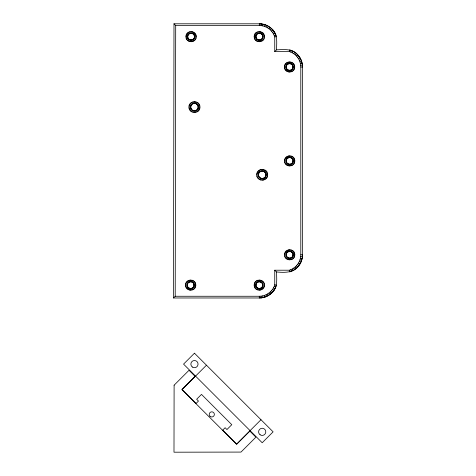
<?xml version="1.0" encoding="UTF-8"?>
<svg xmlns="http://www.w3.org/2000/svg" width="476" height="476" viewBox="0 0 476 476"><rect width="100%" height="100%" fill="white"/><g stroke="black" fill="none" stroke-linecap="round" stroke-linejoin="round"><path stroke-width="0.71" d="M173.49 297.976L173.99 23.8L259.325 23.8C263.799 23.806 268.226 25.549 271.504 28.596C277.901 33.796 276.758 42.525 276.461 49.849L274.747 51.563L289.366 51.563C296.03 53.485 300.892 60.101 300.796 67.027L300.796 254.749C300.892 261.675 296.03 268.291 289.366 270.213L274.747 270.213L274.747 284.832C272.819 291.496 266.209 296.358 259.277 296.262L175.21 296.262L173.49 297.976L259.325 297.976C263.799 297.97 268.226 296.227 271.504 293.18C277.901 287.98 276.758 279.251 276.461 271.927L274.747 270.213M175.21 296.262L175.698 25.514L173.99 23.8M175.698 25.514L259.277 25.514L259.325 23.8A17.85 17.85 0 0 1 276.461 36.652L274.747 36.944L274.747 51.563M276.461 271.927C284.404 272.784 293.99 272.95 298.94 265.501C301.225 262.425 302.492 258.629 302.51 254.791L302.51 66.985C302.498 62.505 300.755 58.084 297.708 54.805C292.508 48.409 283.785 49.552 276.461 49.849M259.277 25.514L261.05 25.609L261.235 23.901M284.416 67.051C284.077 60.434 294.888 60.291 294.727 66.914C295.06 73.536 284.249 73.673 284.416 67.051L286.141 67.027C285.921 62.63 293.109 62.534 292.996 66.938C293.222 71.341 286.034 71.43 286.141 67.027M185.943 36.652C185.694 30.03 196.505 30.03 196.255 36.652C196.505 43.274 185.694 43.274 185.943 36.652L187.675 36.652C187.508 41.055 194.696 41.055 194.529 36.652C194.696 32.249 187.508 32.249 187.675 36.652M188.948 107.07C188.68 100.008 200.212 100.008 199.944 107.07C200.212 114.133 188.68 114.133 188.948 107.07L190.674 107.07C190.495 102.227 198.397 102.227 198.218 107.07C198.397 111.914 190.495 111.914 190.674 107.07M185.497 285.124C185.247 278.502 196.058 278.502 195.809 285.124C196.058 291.746 185.247 291.746 185.497 285.124L187.223 285.124C187.056 289.527 194.244 289.527 194.077 285.124C194.244 280.721 187.056 280.721 187.223 285.124M254.172 36.652C253.916 30.03 264.733 30.03 264.483 36.652C264.733 43.274 253.916 43.274 254.172 36.652L255.898 36.652C255.731 41.055 262.919 41.055 262.752 36.652C262.919 32.249 255.731 32.249 255.898 36.652M256.701 174.805C256.433 167.742 267.964 167.742 267.696 174.805C267.964 181.868 256.433 181.868 256.701 174.805L258.432 174.805C258.248 179.648 266.155 179.648 265.971 174.805C266.155 169.962 258.248 169.962 258.432 174.805M254.172 285.124C253.916 278.502 264.733 278.502 264.483 285.124C264.733 291.746 253.916 291.746 254.172 285.124L255.898 285.124C255.731 280.721 262.919 280.721 262.752 285.124C262.919 289.527 255.731 289.527 255.898 285.124M284.499 160.888C284.249 154.266 295.06 154.266 294.811 160.888C295.06 167.51 284.249 167.51 284.499 160.888L286.231 160.888C286.064 165.291 293.252 165.291 293.085 160.888C293.252 156.485 286.064 156.485 286.231 160.888M284.499 254.791C284.249 248.169 295.06 248.169 294.811 254.791C295.06 261.413 284.249 261.413 284.499 254.791L286.231 254.791C286.064 250.394 293.252 250.394 293.085 254.791C293.252 259.194 286.064 259.194 286.231 254.791M289.366 51.563L289.658 49.849A17.85 17.85 0 0 1 302.51 66.985L300.796 67.027M274.747 36.944C273.123 31.446 268.357 27.078 262.758 25.888L263.127 24.211M288.301 71.977L288.724 70.305M290.414 63.659L290.842 61.987M189.763 41.632L190.216 39.96M191.989 33.344L192.435 31.672M193.024 112.378L193.47 110.712M195.422 103.429L195.868 101.757M189.317 290.104L189.763 288.432M191.536 281.816L191.989 280.144M257.992 41.632L258.438 39.96M260.211 33.344L260.658 31.672M260.777 180.112L261.223 178.446M263.174 171.164L263.621 169.492M288.319 165.868L288.771 164.196M290.544 157.58L290.991 155.908M257.992 290.104L258.438 288.432M260.211 281.816L260.658 280.144M288.319 259.771L288.771 258.105M290.544 251.483L290.991 249.811M264.43 26.347L264.971 24.716M290.806 52.068L291.461 50.48M266.036 26.977L266.75 25.418M292.371 52.812L293.186 51.301M287.052 71.483L287.897 69.972M291.247 63.992L292.091 62.487M188.526 41.114L189.388 39.621M192.816 33.683L193.678 32.19M191.697 111.83L192.56 110.337A3.772 3.772 0 0 1 192.56 103.804L191.697 102.31M196.332 103.804L197.195 102.31M256.748 41.114L257.611 39.621M261.038 33.683L261.901 32.19M188.074 289.587L188.936 288.093M192.363 282.155L193.226 280.661M259.45 179.565L260.312 178.066A3.772 3.772 0 0 1 260.312 171.538L259.45 170.039M264.085 171.538L264.948 170.039M287.076 165.35L287.944 163.857A3.427 3.427 0 0 1 287.944 157.919L287.076 156.425M291.371 157.919L292.234 156.425M256.748 289.587L257.611 288.093A3.427 3.427 0 0 0 262.752 285.124L264.483 285.124M261.038 282.155L261.901 280.661M287.076 259.259L287.944 257.76A3.427 3.427 0 0 0 293.085 254.791L294.811 254.791M291.371 251.828L292.234 250.328M267.566 27.781L268.446 26.305M293.841 53.717L294.817 52.306M269.005 28.744L270.035 27.37M295.209 54.776L296.334 53.479M270.332 29.851L271.504 28.596M285.975 70.674L287.177 69.436A3.427 3.427 0 0 0 292.895 67.824L294.567 68.252M291.961 64.528L293.168 63.29M187.455 40.299L188.674 39.074A3.427 3.427 0 0 1 190.216 33.344L189.763 31.672M193.524 34.23L194.744 33.005M255.677 40.299L256.903 39.074A3.427 3.427 0 0 1 258.438 33.344L257.992 31.672M261.746 34.23L262.972 33.005M190.561 110.956L191.78 109.736M197.112 104.405L198.331 103.179M258.313 178.69L259.533 177.471M264.864 172.139L266.09 170.914M286.011 164.535L287.23 163.31M292.08 158.466L293.299 157.241M187.008 288.771L188.228 287.546A3.427 3.427 0 0 1 189.763 281.816L189.317 280.144M193.077 282.702L194.297 281.477M255.677 288.771L256.903 287.546M261.746 282.702L262.972 281.477M286.011 258.438L287.23 257.219M292.08 252.369L293.299 251.149M206.459 365.199L182.106 389.552L196.041 403.487L198.462 401.066L196.647 399.251L201.491 394.402L231.788 424.693L226.939 429.542L225.124 427.722L222.697 430.149L236.631 444.084L260.991 419.725M296.453 55.978L297.708 54.805M271.528 31.101L272.831 29.976M297.565 57.304L298.94 56.275M272.593 32.469L274.003 31.487M298.529 58.738L300.005 57.864M285.142 69.621L286.623 68.734M292.514 65.23L294.001 64.349M186.634 39.228L188.133 38.366M194.071 34.938L195.565 34.076M254.862 39.228L256.356 38.366M262.294 34.938L263.787 34.076M189.686 109.819L191.179 108.956M197.713 105.184L199.206 104.321M257.439 177.554L258.932 176.691M265.465 172.919L266.959 172.056M285.189 163.464L286.689 162.602M292.621 159.174L294.12 158.312M186.187 287.7L187.681 286.838M193.619 283.41L195.118 282.548M285.189 257.373L286.689 256.505M292.621 253.077L294.12 252.215M254.862 287.7L256.356 286.838M262.294 283.41L263.787 282.548M273.498 33.939L275.003 33.118M299.333 60.273L300.892 59.559M274.241 35.498L275.83 34.849M299.963 61.88L301.594 61.339M284.606 68.383L286.272 67.913M292.871 66.051L294.531 65.581M186.122 37.985L187.788 37.539M194.41 35.765L196.082 35.319M254.345 37.985L256.017 37.539M262.633 35.765L264.305 35.319M189.133 108.492L190.805 108.046M198.087 106.094L199.759 105.648M284.678 162.221L286.344 161.775M292.966 160.001L294.638 159.555M256.891 176.227L258.557 175.781M265.84 173.829L267.512 173.383M284.678 256.13L286.344 255.677M292.966 253.904L294.638 253.458M185.67 286.457L187.342 286.011M193.964 284.237L195.63 283.791M254.345 286.457L256.017 286.011M262.633 284.237L264.305 283.791M300.421 63.546L302.099 63.183M300.701 65.254L302.403 65.069M292.996 66.938L294.727 66.914M194.529 36.652L196.255 36.652M262.752 36.652L264.483 36.652M192.56 110.337A3.772 3.772 0 0 0 198.218 107.07L199.944 107.07M287.944 163.857A3.427 3.427 0 0 0 293.085 160.888L294.811 160.888M260.312 178.066A3.772 3.772 0 0 0 265.971 174.805L267.696 174.805M194.077 285.124L195.809 285.124M300.796 254.749L302.51 254.791A17.85 17.85 0 0 1 289.658 271.927L289.366 270.213M300.701 256.522L302.403 256.707M261.05 25.609L262.758 25.888M274.747 284.832L276.461 285.124A17.85 17.85 0 0 1 259.325 297.976L259.277 296.262M300.421 258.23L302.099 258.593M284.571 65.712L286.249 66.14M254.345 35.319L256.017 35.765M258.438 33.344A3.427 3.427 0 0 1 262.633 37.539L264.305 37.985M186.122 35.319L187.788 35.765M190.216 33.344A3.427 3.427 0 0 1 194.41 37.539L196.082 37.985M189.133 105.648L190.805 106.094M198.087 108.046L199.759 108.492M284.678 159.555L286.344 160.001M292.966 161.775L294.638 162.221M256.891 173.383L258.557 173.829M265.84 175.781L267.512 176.227M284.678 253.458L286.344 253.904M292.966 255.677L294.638 256.13M254.345 283.791L256.017 284.237M262.633 286.011L264.305 286.457M185.67 283.791L187.342 284.237M188.228 287.546A3.427 3.427 0 0 0 193.964 286.011L195.63 286.457M299.963 259.896L301.594 260.437M274.241 286.278L275.83 286.927M299.333 261.502L300.892 262.216M273.498 287.837L275.003 288.658M285.07 64.462L286.582 65.307M292.561 68.657L294.067 69.502M254.862 34.076L256.356 34.938M262.294 38.366L263.787 39.228M186.634 34.076L188.133 34.938M194.071 38.366L195.565 39.228M285.189 158.312L286.689 159.174M292.621 162.602L294.12 163.464M189.686 104.321L191.179 105.184M197.713 108.956L199.206 109.819M257.439 172.056L258.932 172.919M265.465 176.691L266.959 177.554M285.189 252.215L286.689 253.077M292.621 256.505L294.12 257.373M254.862 282.548L256.356 283.41M262.294 286.838L263.787 287.7M186.187 282.548L187.681 283.41M193.619 286.838L195.118 287.7M298.529 263.038L300.005 263.912M272.593 289.307L274.003 290.289M297.565 264.472L298.94 265.501M271.528 290.675L272.831 291.8M296.453 265.798L297.708 266.971M285.88 63.385L287.117 64.593M292.026 69.377L293.264 70.579M255.677 33.005L256.903 34.23M261.746 39.074L262.972 40.299M187.455 33.005L188.674 34.23M193.524 39.074L194.744 40.299M286.011 157.241L287.23 158.466M292.08 163.31L293.299 164.535M190.561 103.179L191.78 104.405M197.112 109.736L198.331 110.956M258.313 170.914L259.533 172.139M264.864 177.471L266.09 178.69M286.011 251.149L287.23 252.369M292.08 257.219L293.299 258.438M255.677 281.477L256.903 282.702M261.746 287.546L262.972 288.771M187.008 281.477L188.228 282.702M193.077 287.546L194.297 288.771M270.332 291.925L271.504 293.18M295.209 267L296.334 268.297M269.005 293.032L270.035 294.406M293.841 268.059L294.817 269.47M286.933 62.552L287.819 64.04M291.324 69.93L292.204 71.412M267.566 293.995L268.446 295.471M256.748 32.19L257.611 33.683M261.038 39.621L261.901 41.114M291.371 163.857L292.234 165.35M188.526 32.19L189.388 33.683M192.816 39.621L193.678 41.114M264.085 178.066L264.948 179.565M287.076 250.328L287.944 251.828A3.427 3.427 0 0 0 287.944 257.76M291.371 257.76L292.234 259.259M196.332 110.337L197.195 111.83M256.748 280.661L257.611 282.155A3.427 3.427 0 0 1 262.752 285.124M261.038 288.093L261.901 289.587M188.074 280.661L188.936 282.155M192.363 288.093L193.226 289.587M292.371 268.964L293.186 270.475M266.036 294.799L266.75 296.358M290.806 269.708L291.461 271.296M264.43 295.429L264.971 297.06M288.17 62.023L288.64 63.683A3.427 3.427 0 0 0 287.177 69.436M290.503 70.281L290.967 71.947M260.211 39.96L260.658 41.632M288.319 155.908L288.771 157.58M290.544 164.196L290.991 165.868M288.319 249.811L288.771 251.483M290.544 258.105L290.991 259.771M260.777 169.492L261.223 171.164M263.174 178.446L263.621 180.112M257.992 280.144L258.438 281.816M260.211 288.432L260.658 290.104M191.989 39.96L192.435 41.632M193.024 101.757L193.47 103.429M195.422 110.712L195.868 112.378M191.536 288.432L191.989 290.104M262.758 295.888L263.127 297.565M261.05 296.167L261.235 297.875M289.503 61.826L289.527 63.558M289.616 70.412L289.64 72.138M289.658 155.735L289.658 157.461M289.658 164.315L289.658 166.041M289.658 249.638L289.658 251.364M289.658 258.218L289.658 259.95M262.199 169.307L262.199 171.033M262.199 178.571L262.199 180.303M259.325 31.499L259.325 33.225M259.325 40.079L259.325 41.805M259.325 279.971L259.325 281.697M259.325 288.551L259.325 290.277M194.446 101.572L194.446 103.298M194.446 110.837L194.446 112.568M191.102 31.499L191.102 33.225M191.102 40.079L191.102 41.805M190.65 279.971L190.65 281.697M190.65 288.551L190.65 290.277M288.64 63.683A3.427 3.427 0 0 1 292.895 67.824M287.944 157.919A3.427 3.427 0 0 1 293.085 160.888M287.944 251.828A3.427 3.427 0 0 1 293.085 254.791M192.56 103.804A3.772 3.772 0 0 1 198.218 107.07M260.312 171.538A3.772 3.772 0 0 1 265.971 174.805M257.611 288.093A3.427 3.427 0 0 1 257.611 282.155M189.763 281.816A3.427 3.427 0 0 1 193.964 286.011M262.633 37.539A3.427 3.427 0 0 1 256.903 39.074M194.41 37.539A3.427 3.427 0 0 1 188.674 39.074M174.109 385.191L173.99 452.2L240.993 452.081L255.898 437.176L249.84 431.119L236.631 444.322L181.862 389.552L195.071 376.349L189.014 370.286L174.109 385.191M194.464 353.204L183.558 364.11L262.199 442.751L273.105 431.845L194.464 353.204M260.08 434.755A3.6 3.6 0 0 0 265.781 432.22A3.6 3.6 0 0 0 260.735 428.555A3.6 3.6 0 0 0 260.08 434.755M209.975 416.214A2.57 2.57 0 0 0 214.277 415.06A2.57 2.57 0 0 0 211.13 411.913A2.57 2.57 0 0 0 209.975 416.214M192.363 367.032A3.6 3.6 0 0 0 198.046 364.467A3.6 3.6 0 0 0 192.982 360.832A3.6 3.6 0 0 0 192.363 367.032"/></g></svg>
